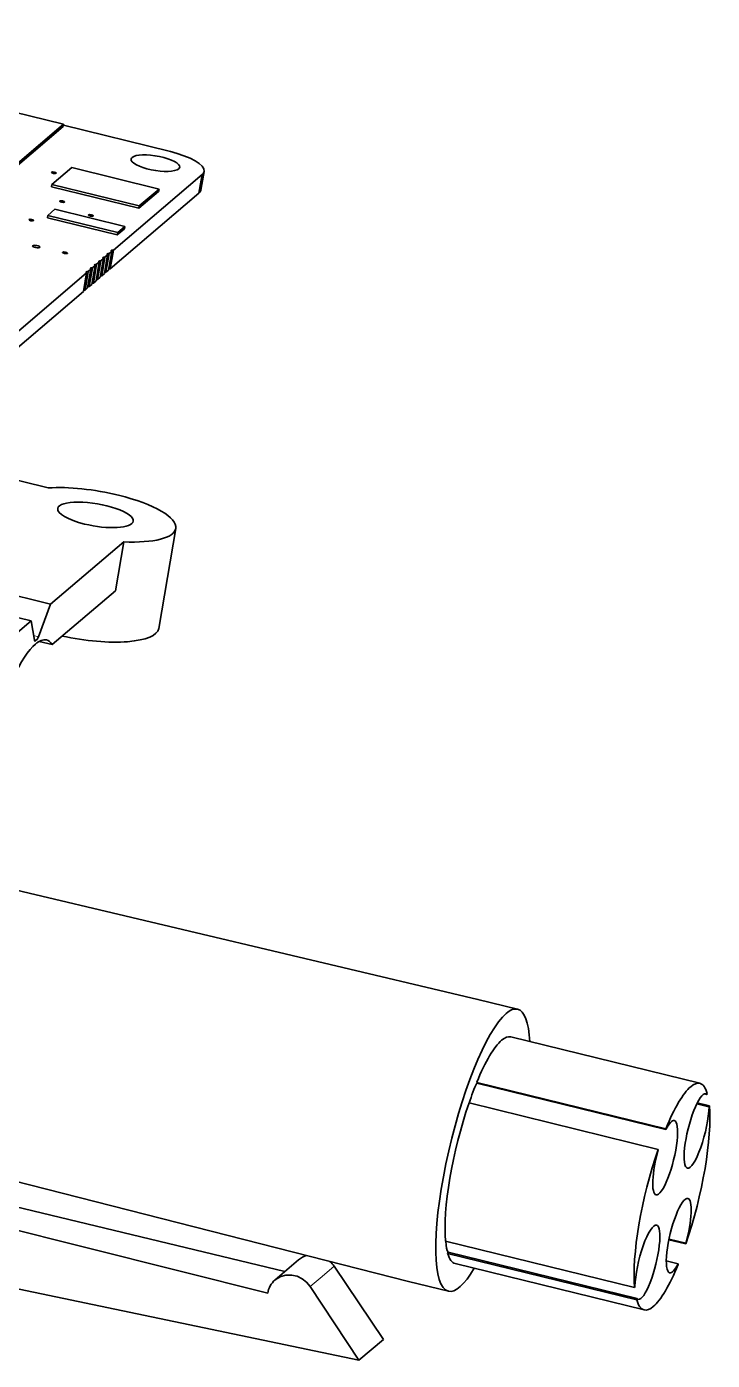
# Model space of a CAD drawing. Extents: x 291 to 1058, y 103 to 772.
# Drawn here: x 902.7 to 930.5, y 559.1 to 613.2 of the extents above; entities that cross this region are included whole.
import ezdxf

# ---------------------------------------------------------------- set-up
doc = ezdxf.new("R2010")
doc.units = 0

msp = doc.modelspace()

# ---------------------------------------------------------------- linework, layer by layer
at = {"color": 7, "lineweight": 35, "ltscale": 0.413789}
msp.add_line((904.179, 609.208), (888.104, 613.154), dxfattribs=at)
at = {"color": 7, "lineweight": 35, "ltscale": 0.224199}
for p, q in [((904.163, 609.114), (897.332, 603.304)), ((897.348, 603.398), (904.179, 609.208))]:
    msp.add_line(p, q, dxfattribs=at)
at = {"color": 7, "lineweight": 35, "ltscale": 0.00239}
for p, q in [((904.179, 609.208), (904.163, 609.114)), ((903.711, 606.764), (903.695, 606.67)), ((908.047, 606.577), (908.031, 606.483)), ((907.246, 605.896), (907.23, 605.802)), ((906.661, 605.061), (906.645, 604.967)), ((906.373, 604.816), (906.357, 604.722))]:
    msp.add_line(p, q, dxfattribs=at)
at = {"color": 7, "lineweight": 35, "ltscale": 0.110529}
msp.add_line((908.465, 608.11), (904.171, 609.164), dxfattribs=at)
at = {"color": 7, "lineweight": 35, "ltscale": 0.00018924}
for p, q in [((903.689, 607.258), (903.693, 607.264)), ((904.022, 606.09), (904.026, 606.096)), ((904.139, 604.013), (904.143, 604.019))]:
    msp.add_line(p, q, dxfattribs=at)
at = {"color": 7, "lineweight": 35, "ltscale": 0.02627}
for p, q in [((904.512, 607.445), (903.711, 606.764)), ((907.246, 605.896), (908.047, 606.577))]:
    msp.add_line(p, q, dxfattribs=at)
at = {"color": 7, "lineweight": 35, "ltscale": 0.090996}
for p, q in [((908.047, 606.577), (904.512, 607.445)), ((903.711, 606.764), (907.246, 605.896))]:
    msp.add_line(p, q, dxfattribs=at)
at = {"color": 7, "lineweight": 35, "ltscale": 0.117895}
for p, q in [((906.198, 604.109), (909.79, 607.164)), ((906.068, 603.35), (909.661, 606.405)), ((906.068, 603.35), (909.661, 606.405))]:
    msp.add_line(p, q, dxfattribs=at)
at = {"color": 7, "lineweight": 35, "ltscale": 0.01924}
for p, q in [((909.661, 606.405), (909.79, 607.164)), ((909.703, 606.449), (909.832, 607.208)), ((906.005, 603.296), (906.134, 604.054)), ((906.068, 603.35), (906.198, 604.109)), ((905.219, 602.627), (905.348, 603.386)), ((905.325, 602.718), (905.454, 603.476)), ((905.389, 602.772), (905.518, 603.531)), ((905.665, 603.007), (905.794, 603.765)), ((905.729, 603.061), (905.858, 603.82)), ((904.985, 602.429), (905.115, 603.187))]:
    msp.add_line(p, q, dxfattribs=at)
at = {"color": 7, "lineweight": 35, "ltscale": 0.019239}
for p, q in [((909.741, 606.534), (909.87, 607.292)), ((905.495, 602.862), (905.624, 603.621))]:
    msp.add_line(p, q, dxfattribs=at)
at = {"color": 7, "lineweight": 35, "ltscale": 0.001518}
for p, q in [((909.79, 607.164), (909.832, 607.208)), ((909.661, 606.405), (909.703, 606.449)), ((909.661, 606.405), (909.703, 606.449))]:
    msp.add_line(p, q, dxfattribs=at)
at = {"color": 7, "lineweight": 35, "ltscale": 0.090998}
msp.add_line((907.23, 605.802), (903.695, 606.67), dxfattribs=at)
at = {"color": 7, "lineweight": 35, "ltscale": 0.026269}
msp.add_line((908.031, 606.483), (907.23, 605.802), dxfattribs=at)
at = {"color": 7, "lineweight": 35, "ltscale": 0.002391}
msp.add_line((903.54, 605.512), (903.524, 605.418), dxfattribs=at)
at = {"color": 7, "lineweight": 35, "ltscale": 0.009448}
msp.add_line((903.827, 605.757), (903.54, 605.512), dxfattribs=at)
at = {"color": 7, "lineweight": 35, "ltscale": 0.072943}
for p, q in [((903.54, 605.512), (906.373, 604.816)), ((906.357, 604.722), (903.524, 605.418))]:
    msp.add_line(p, q, dxfattribs=at)
at = {"color": 7, "lineweight": 35, "ltscale": 0.072945}
msp.add_line((906.661, 605.061), (903.827, 605.757), dxfattribs=at)
at = {"color": 7, "lineweight": 35, "ltscale": 0.000188432}
msp.add_line((905.186, 605.525), (905.19, 605.531), dxfattribs=at)
at = {"color": 7, "lineweight": 35, "ltscale": 0.000190533}
msp.add_line((902.776, 605.34), (902.78, 605.347), dxfattribs=at)
at = {"color": 7, "lineweight": 35, "ltscale": 0.009449}
for p, q in [((906.645, 604.967), (906.357, 604.722)), ((906.373, 604.816), (906.661, 605.061))]:
    msp.add_line(p, q, dxfattribs=at)
at = {"color": 7, "lineweight": 35, "ltscale": 0.019238}
for p, q in [((905.835, 603.151), (905.964, 603.91)), ((905.898, 603.205), (906.028, 603.964)), ((905.155, 602.573), (905.284, 603.332)), ((905.559, 602.916), (905.688, 603.675)), ((905.049, 602.483), (905.178, 603.242))]:
    msp.add_line(p, q, dxfattribs=at)
at = {"color": 7, "lineweight": 35, "ltscale": 0.003479}
for p, q in [((905.858, 603.82), (905.964, 603.91)), ((905.178, 603.242), (905.284, 603.332)), ((905.518, 603.531), (905.624, 603.621)), ((905.389, 602.772), (905.495, 602.862)), ((905.389, 602.772), (905.495, 602.862)), ((905.559, 602.916), (905.665, 603.007)), ((905.559, 602.916), (905.665, 603.007)), ((905.898, 603.205), (906.005, 603.296)), ((905.898, 603.205), (906.005, 603.296)), ((905.049, 602.483), (905.155, 602.573)), ((905.049, 602.483), (905.155, 602.573)), ((905.219, 602.627), (905.325, 602.718)), ((905.219, 602.627), (905.325, 602.718))]:
    msp.add_line(p, q, dxfattribs=at)
at = {"color": 7, "lineweight": 35, "ltscale": 0.000315827}
for p, q in [((905.942, 603.932), (905.944, 603.945)), ((906.112, 604.077), (906.114, 604.089)), ((905.263, 603.354), (905.265, 603.367)), ((905.602, 603.643), (905.605, 603.656))]:
    msp.add_line(p, q, dxfattribs=at)
at = {"color": 7, "lineweight": 35, "ltscale": 0.000274904}
for p, q in [((905.944, 603.945), (905.953, 603.952)), ((905.265, 603.367), (905.273, 603.374)), ((905.605, 603.656), (905.613, 603.663)), ((905.095, 603.222), (905.103, 603.23))]:
    msp.add_line(p, q, dxfattribs=at)
at = {"color": 7, "lineweight": 35, "ltscale": 0.000736759}
for p, q in [((905.948, 603.923), (905.953, 603.952)), ((906.118, 604.067), (906.123, 604.096)), ((905.268, 603.345), (905.273, 603.374)), ((905.608, 603.634), (905.613, 603.663)), ((905.778, 603.778), (905.783, 603.807))]:
    msp.add_line(p, q, dxfattribs=at)
at = {"color": 7, "lineweight": 35, "ltscale": 0.00348}
for p, q in [((906.028, 603.964), (906.134, 604.054)), ((905.688, 603.675), (905.794, 603.765)), ((905.729, 603.061), (905.835, 603.151)), ((905.729, 603.061), (905.835, 603.151))]:
    msp.add_line(p, q, dxfattribs=at)
at = {"color": 7, "lineweight": 35, "ltscale": 0.000276066}
msp.add_line((906.114, 604.089), (906.123, 604.096), dxfattribs=at)
at = {"color": 7, "lineweight": 35, "ltscale": 0.003478}
msp.add_line((905.348, 603.386), (905.454, 603.476), dxfattribs=at)
at = {"color": 7, "lineweight": 35, "ltscale": 0.000317078}
msp.add_line((905.433, 603.499), (905.435, 603.511), dxfattribs=at)
at = {"color": 7, "lineweight": 35, "ltscale": 0.000275082}
msp.add_line((905.435, 603.511), (905.443, 603.518), dxfattribs=at)
at = {"color": 7, "lineweight": 35, "ltscale": 0.000737017}
msp.add_line((905.438, 603.489), (905.443, 603.518), dxfattribs=at)
at = {"color": 7, "lineweight": 35, "ltscale": 0.000317331}
for p, q in [((905.772, 603.788), (905.774, 603.8)), ((905.093, 603.21), (905.095, 603.222))]:
    msp.add_line(p, q, dxfattribs=at)
at = {"color": 7, "lineweight": 35, "ltscale": 0.000273915}
msp.add_line((905.774, 603.8), (905.783, 603.807), dxfattribs=at)
at = {"color": 7, "lineweight": 35, "ltscale": 0.116036}
for p, q in [((901.579, 600.18), (905.115, 603.187)), ((901.45, 599.421), (904.985, 602.429)), ((901.45, 599.421), (904.985, 602.429))]:
    msp.add_line(p, q, dxfattribs=at)
at = {"color": 7, "lineweight": 35, "ltscale": 0.000738264}
msp.add_line((905.098, 603.2), (905.103, 603.23), dxfattribs=at)
at = {"color": 7, "lineweight": 35}
for p, q in [((881.1, 599.987), (903.557, 594.475)), ((888.937, 581.33), (920.963, 573.757)), ((886.267, 570.453), (918.16, 562.336)), ((913.151, 562.738), (889.764, 568.362)), ((912.45, 561.865), (889.025, 567.733)), ((888.543, 564.906), (916.146, 559.142))]:
    msp.add_line(p, q, dxfattribs=at)
at = {"color": 7, "lineweight": 35, "ltscale": 0.345918}
msp.add_line((890.216, 593.063), (903.654, 589.764), dxfattribs=at)
at = {"color": 7, "lineweight": 35, "ltscale": 0.050189}
for p, q in [((908.388, 590.851), (908.726, 592.83)), ((906.283, 590.309), (906.62, 592.288))]:
    msp.add_line(p, q, dxfattribs=at)
at = {"color": 7, "lineweight": 35, "ltscale": 0.321334}
msp.add_line((890.379, 592.155), (902.862, 589.091), dxfattribs=at)
at = {"color": 7, "lineweight": 35, "ltscale": 0.097355}
msp.add_line((903.654, 589.764), (906.62, 592.288), dxfattribs=at)
at = {"color": 7, "lineweight": 35, "ltscale": 0.052579}
msp.add_line((908.388, 590.851), (908.035, 588.777), dxfattribs=at)
at = {"color": 7, "lineweight": 35, "ltscale": 0.08411}
msp.add_line((906.283, 590.309), (903.721, 588.129), dxfattribs=at)
at = {"color": 7, "lineweight": 35, "ltscale": 0.035134}
msp.add_line((903.654, 589.764), (903.161, 588.449), dxfattribs=at)
at = {"color": 7, "lineweight": 35, "ltscale": 0.097353}
msp.add_line((899.896, 586.568), (902.862, 589.091), dxfattribs=at)
at = {"color": 7, "lineweight": 35, "ltscale": 0.019802}
msp.add_line((902.862, 589.091), (902.999, 588.311), dxfattribs=at)
at = {"color": 7, "lineweight": 13, "ltscale": 0.005008}
msp.add_line((902.966, 588.496), (903.161, 588.449), dxfattribs=at)
at = {"color": 7, "lineweight": 13, "ltscale": 0.002383}
msp.add_line((902.994, 588.337), (903.086, 588.315), dxfattribs=at)
at = {"color": 7, "lineweight": 13, "ltscale": 0.001029}
msp.add_line((903.005, 588.289), (903.044, 588.279), dxfattribs=at)
at = {"color": 7, "lineweight": 35, "ltscale": 0.001378}
msp.add_line((903.044, 588.279), (903.086, 588.315), dxfattribs=at)
at = {"color": 7, "lineweight": 35, "ltscale": 0.013605}
msp.add_line((903.191, 588.256), (903.721, 588.129), dxfattribs=at)
at = {"color": 7, "lineweight": 35, "ltscale": 0.041378}
msp.add_line((920.966, 573.756), (922.573, 573.362), dxfattribs=at)
at = {"color": 7, "lineweight": 35, "ltscale": 0.197157}
for p, q in [((922.298, 572.24), (929.957, 570.36)), ((920.045, 563.062), (927.704, 561.182))]:
    msp.add_line(p, q, dxfattribs=at)
at = {"color": 7, "lineweight": 35, "ltscale": 0.197159}
for p, q in [((928.58, 568.52), (920.921, 570.4)), ((928.585, 568.492), (920.926, 570.372)), ((920.607, 569.564), (928.266, 567.684)), ((927.313, 562.088), (919.654, 563.968)), ((919.741, 563.472), (927.4, 561.592)), ((919.759, 563.519), (927.418, 561.639))]:
    msp.add_line(p, q, dxfattribs=at)
at = {"color": 7, "lineweight": 35, "ltscale": 0.000709434}
for p, q in [((920.921, 570.4), (920.926, 570.372)), ((928.58, 568.52), (928.585, 568.492)), ((928.266, 567.684), (928.271, 567.656)), ((929.395, 563.859), (929.39, 563.887)), ((929.081, 563.022), (929.076, 563.05))]:
    msp.add_line(p, q, dxfattribs=at)
at = {"color": 7, "lineweight": 35, "ltscale": 0.002658}
msp.add_line((930.14, 569.928), (930.243, 569.903), dxfattribs=at)
at = {"color": 7, "lineweight": 35, "ltscale": 0.001258}
for p, q in [((930.261, 569.95), (930.243, 569.903)), ((930.348, 569.454), (930.33, 569.407)), ((919.741, 563.472), (919.759, 563.519)), ((927.313, 562.088), (927.331, 562.135))]:
    msp.add_line(p, q, dxfattribs=at)
at = {"color": 7, "lineweight": 35, "ltscale": 0.01278}
msp.add_line((929.834, 569.529), (930.33, 569.407), dxfattribs=at)
at = {"color": 7, "lineweight": 35, "ltscale": 0.012642}
msp.add_line((930.348, 569.454), (929.857, 569.575), dxfattribs=at)
at = {"color": 7, "lineweight": 35, "ltscale": 0.017743}
msp.add_line((928.706, 564.028), (929.395, 563.859), dxfattribs=at)
at = {"color": 7, "lineweight": 35, "ltscale": 0.017482}
msp.add_line((928.711, 564.053), (929.39, 563.887), dxfattribs=at)
at = {"color": 7, "lineweight": 35, "ltscale": 0.015691}
msp.add_line((913.225, 562.801), (913.703, 563.208), dxfattribs=at)
at = {"color": 7, "lineweight": 13, "ltscale": 0.015903}
msp.add_line((914.653, 562.542), (915.138, 562.954), dxfattribs=at)
at = {"color": 7, "lineweight": 35, "ltscale": 0.0895}
msp.add_line((915.138, 562.954), (917.137, 559.984), dxfattribs=at)
at = {"color": 7, "lineweight": 35, "ltscale": 0.012222}
msp.add_line((929.076, 563.05), (928.601, 563.166), dxfattribs=at)
at = {"color": 7, "lineweight": 35, "ltscale": 0.01569}
msp.add_line((913.225, 562.801), (912.747, 562.395), dxfattribs=at)
at = {"color": 7, "lineweight": 13, "ltscale": 0.015902}
msp.add_line((914.653, 562.542), (914.168, 562.13), dxfattribs=at)
at = {"color": 7, "lineweight": 35, "ltscale": 0.04138}
msp.add_line((918.162, 562.335), (919.77, 561.941), dxfattribs=at)
at = {"color": 7, "lineweight": 35, "ltscale": 0.089583}
msp.add_line((914.168, 562.13), (916.146, 559.142), dxfattribs=at)
at = {"color": 7, "lineweight": 35, "ltscale": 0.00126}
msp.add_line((927.4, 561.592), (927.418, 561.639), dxfattribs=at)
at = {"color": 7, "lineweight": 35, "ltscale": 0.016262}
for q in [(917.137, 559.984), (916.146, 559.142)]:
    msp.add_line((916.642, 559.563), q, dxfattribs=at)
at = {"color": 7, "lineweight": 35}
msp.add_lwpolyline([(912.747, 562.395), (912.856, 562.474), (912.977, 562.535), (913.191, 562.592), (913.416, 562.596), (913.639, 562.546), (913.849, 562.443), (914.025, 562.304), (914.168, 562.13)], dxfattribs=at)
for centre, radius, start, end in [((907.02, 607.773), 0.11, 127.4169, 167.8549), ((908.777, 607.483), 0.11, 307.4169, 347.8549), ((902.943, 604.272), 0.0164, 127.4169, 167.8549), ((903.207, 604.229), 0.0164, 307.4169, 347.8549), ((914.272, 562.537), 0.879, 105.4693, 130.276), ((914.248, 562.355), 1.073, 33.9636, 47.6597), ((913.325, 561.724), 0.886, 130.7116, 170.7998)]:
    msp.add_arc(centre, radius, start, end, dxfattribs=at)
for centre, major_axis, ratio, start_param, end_param in [((907.899, 607.628), (0.986, -0.168), 0.29343, 3.141593, 6.04219), ((907.899, 607.628), (0.986, -0.168), 0.29343, 6.283185, 9.183783), ((907.899, 607.628), (1.972, -0.336), 0.29343, 6.283184, 7.612986), ((903.788, 607.241), (0.0986, -0.0168), 0.29343, 3.141593, 6.04219), ((903.788, 607.241), (-0.0986, 0.0168), 0.29343, 3.141593, 6.04219), ((903.788, 607.241), (-0.0986, 0.0168), 0.29343, 2.900597, 3.141593), ((907.899, 607.628), (1.972, -0.336), 0.29343, 6.129456, 6.283184), ((904.121, 606.073), (0.0986, -0.0168), 0.29343, 3.141593, 6.04219), ((904.121, 606.073), (-0.0986, 0.0168), 0.29343, 3.141593, 6.04219), ((904.121, 606.073), (-0.0986, 0.0168), 0.29343, 2.900597, 3.141593), ((907.769, 606.87), (1.972, -0.336), 0.29343, 6.129456, 6.283184), ((907.769, 606.87), (1.972, -0.336), 0.29343, 6.129456, 6.28206), ((905.284, 605.508), (0.0986, -0.0168), 0.29343, 3.141593, 6.04219), ((905.284, 605.508), (-0.0986, 0.0168), 0.29343, 3.141593, 6.04219), ((905.284, 605.508), (-0.0986, 0.0168), 0.29343, 2.900597, 3.141593), ((902.874, 605.324), (0.0986, -0.0168), 0.29343, 3.141593, 6.04219), ((902.874, 605.324), (-0.0986, 0.0168), 0.29343, 3.141593, 6.04219), ((902.874, 605.324), (-0.0986, 0.0168), 0.29343, 2.900597, 3.141593), ((903.075, 604.25), (0.148, -0.025), 0.29343, 3.141593, 6.04219), ((903.075, 604.25), (0.148, -0.025), 0.29343, 6.283185, 9.183783), ((904.238, 603.996), (0.0986, -0.0168), 0.29343, 3.141593, 6.04219), ((904.238, 603.996), (-0.0986, 0.0168), 0.29343, 3.141593, 6.04219), ((904.238, 603.996), (-0.0986, 0.0168), 0.29343, 2.900597, 3.141593), ((906.09, 603.914), (-0.149, 0.025), 0.29343, 6.283184, 6.887558), ((906.09, 603.914), (-0.149, 0.025), 0.29343, 6.140374, 6.283184), ((906.09, 603.914), (-0.149, 0.025), 0.29343, 5.196822, 5.944006), ((906.26, 604.058), (-0.149, 0.025), 0.29343, 6.283184, 6.887558), ((906.26, 604.058), (-0.149, 0.025), 0.29343, 6.140374, 6.283184), ((906.26, 604.058), (-0.149, 0.025), 0.29343, 5.196822, 5.944006), ((905.411, 603.336), (-0.149, 0.025), 0.29343, 6.283184, 6.887558), ((905.411, 603.336), (-0.149, 0.025), 0.29343, 6.140374, 6.283184), ((905.411, 603.336), (-0.149, 0.025), 0.29343, 5.196822, 5.944006), ((905.581, 603.48), (-0.149, 0.025), 0.29343, 6.283184, 6.887558), ((905.581, 603.48), (-0.149, 0.025), 0.29343, 6.140374, 6.283184), ((905.581, 603.48), (-0.149, 0.025), 0.29343, 5.196822, 5.944006), ((905.751, 603.625), (-0.149, 0.025), 0.29343, 6.283184, 6.887558), ((905.751, 603.625), (-0.149, 0.025), 0.29343, 6.140374, 6.283184), ((905.751, 603.625), (-0.149, 0.025), 0.29343, 5.196822, 5.944006), ((905.92, 603.769), (-0.149, 0.025), 0.29343, 6.283184, 6.887558), ((905.92, 603.769), (-0.149, 0.025), 0.29343, 6.140374, 6.283184), ((905.92, 603.769), (-0.149, 0.025), 0.29343, 5.196822, 5.944006), ((906.131, 603.299), (0.149, -0.025), 0.29343, 2.055229, 2.537195), ((906.131, 603.299), (0.149, -0.025), 0.29343, 2.055229, 2.537195), ((905.241, 603.191), (-0.149, 0.025), 0.29343, 6.283184, 6.887558), ((905.241, 603.191), (-0.149, 0.025), 0.29343, 6.140374, 6.283184), ((905.241, 603.191), (-0.149, 0.025), 0.29343, 5.196822, 5.944006), ((905.621, 602.866), (0.149, -0.025), 0.29343, 2.055229, 2.537195), ((905.621, 602.866), (0.149, -0.025), 0.29343, 2.055229, 2.537195), ((905.791, 603.01), (0.149, -0.025), 0.29343, 2.055229, 2.537195), ((905.791, 603.01), (0.149, -0.025), 0.29343, 2.055229, 2.537195), ((905.961, 603.155), (0.149, -0.025), 0.29343, 2.055229, 2.537195), ((905.961, 603.155), (0.149, -0.025), 0.29343, 2.055229, 2.537195), ((905.112, 602.432), (0.149, -0.025), 0.29343, 2.055229, 2.537195), ((905.112, 602.432), (0.149, -0.025), 0.29343, 2.055229, 2.537195), ((905.282, 602.577), (0.149, -0.025), 0.29343, 2.055229, 2.537195), ((905.282, 602.577), (0.149, -0.025), 0.29343, 2.055229, 2.537195), ((905.452, 602.721), (0.149, -0.025), 0.29343, 2.055229, 2.537195), ((905.452, 602.721), (0.149, -0.025), 0.29343, 2.055229, 2.537195), ((905.472, 593.384), (3.253, -0.554), 0.29343, 1.329801, 2.249498), ((905.472, 593.384), (3.253, -0.554), 0.29343, 0.000001, 1.329801), ((905.472, 593.384), (1.528, -0.26), 0.29343, 3.141593, 4.471394), ((905.472, 593.384), (1.528, -0.26), 0.29343, 6.283185, 9.424778), ((905.472, 593.384), (1.528, -0.26), 0.29343, 4.471394, 6.283185), ((905.472, 593.384), (3.253, -0.554), 0.29343, 5.122493, 6.283186), ((904.782, 589.332), (-3.253, 0.554), 0.29343, 1.417592, 3.141593), ((903.093, 588.562), (0.072, 0.291), 0.228163, 2.662333, 3.141629), ((903.093, 588.562), (0.072, 0.291), 0.228163, 3.141629, 3.447731), ((902.118, 582.737), (1.369, 5.577), 0.228163, 0.001941, 0.306139), ((903.135, 588.597), (0.072, 0.291), 0.228163, 3.447731, 4.233129), ((902.118, 582.737), (1.369, 5.577), 0.228163, 6.075231, 6.285127), ((902.118, 582.737), (1.369, 5.577), 0.228163, 0.306139, 0.820232), ((919.564, 568.046), (-1.402, -5.711), 0.228163, 3.141629, 3.143538), ((921.172, 567.651), (-1.402, -5.711), 0.228163, 3.447731, 6.283222), ((921.172, 567.651), (-1.402, -5.711), 0.228163, 3.141629, 3.447731), ((921.172, 567.651), (-1.402, -5.711), 0.228163, 2.504065, 3.141629), ((921.172, 567.651), (-1.126, -4.589), 0.228163, 3.447731, 4.127111), ((921.172, 567.651), (-1.126, -4.589), 0.228163, 3.141593, 3.447731), ((920.896, 569.226), (-0.37, -1.505), 0.228163, 3.904675, 4.544611), ((928.831, 565.771), (-1.126, -4.589), 0.228163, 3.141593, 3.447731), ((928.831, 565.771), (-1.126, -4.589), 0.228163, 3.447731, 4.127111), ((929.827, 568.428), (-0.37, -1.505), 0.228163, 3.141593, 6.283222), ((928.831, 565.771), (-1.126, -4.589), 0.228163, 2.768352, 3.141593), ((929.827, 568.428), (-0.37, -1.505), 0.228163, 2.990788, 3.141593), ((921.172, 567.651), (-1.126, -4.589), 0.228163, 4.339148, 5.697907), ((928.831, 565.771), (-1.126, -4.589), 0.228163, 1.197555, 2.556315), ((929.827, 568.428), (-0.37, -1.505), 0.228163, 0.000037, 2.333879), ((928.555, 567.346), (-0.37, -1.505), 0.228163, 0, 3.141629), ((928.555, 567.346), (-0.37, -1.505), 0.228163, 3.141629, 3.904675), ((928.831, 565.771), (-1.126, -4.589), 0.228163, 4.339148, 5.697907), ((928.555, 567.346), (-0.37, -1.505), 0.228163, 4.561584, 6.283185), ((929.106, 564.196), (-0.37, -1.505), 0.228163, 3.141593, 6.283222), ((929.106, 564.196), (-0.37, -1.505), 0.228163, 1.419991, 3.141593), ((927.835, 563.115), (-0.37, -1.505), 0.228163, 3.141629, 5.475471), ((927.835, 563.115), (-0.37, -1.505), 0.228163, 0, 3.141629), ((920.176, 564.995), (-0.37, -1.505), 0.228163, 5.521097, 6.13238), ((921.172, 567.651), (-1.126, -4.589), 0.228163, 5.909944, 6.283185), ((921.172, 567.651), (-1.402, -5.711), 0.228163, 0.000037, 0.637529), ((928.831, 565.771), (-1.126, -4.589), 0.228163, 0.306139, 0.985518), ((929.106, 564.196), (-0.37, -1.505), 0.228163, 0.000037, 0.763082), ((919.564, 568.046), (-1.402, -5.711), 0.228163, 6.281278, 6.283189), ((928.831, 565.771), (-1.126, -4.589), 0.228163, 5.909944, 6.283185), ((927.835, 563.115), (-0.37, -1.505), 0.228163, 6.13238, 6.283185), ((928.831, 565.771), (-1.126, -4.589), 0.228163, 6.283185, 6.589324)]:
    msp.add_ellipse(centre, major_axis=major_axis, ratio=ratio, start_param=start_param, end_param=end_param, dxfattribs=at)

doc.saveas('drawing.dxf')
